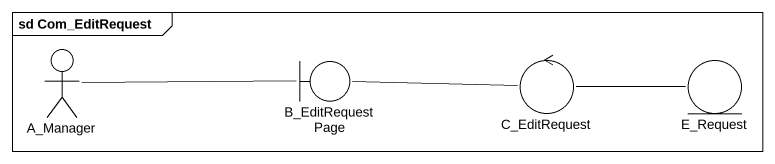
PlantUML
@startuml
mainframe sd Com_EditRequest
actor A_Manager
boundary B_EditRequestPage
control C_EditRequest
entity E_Request
A_Manager -right- B_EditRequestPage
B_EditRequestPage -right- C_EditRequest
C_EditRequest -right- E_Request
@enduml
